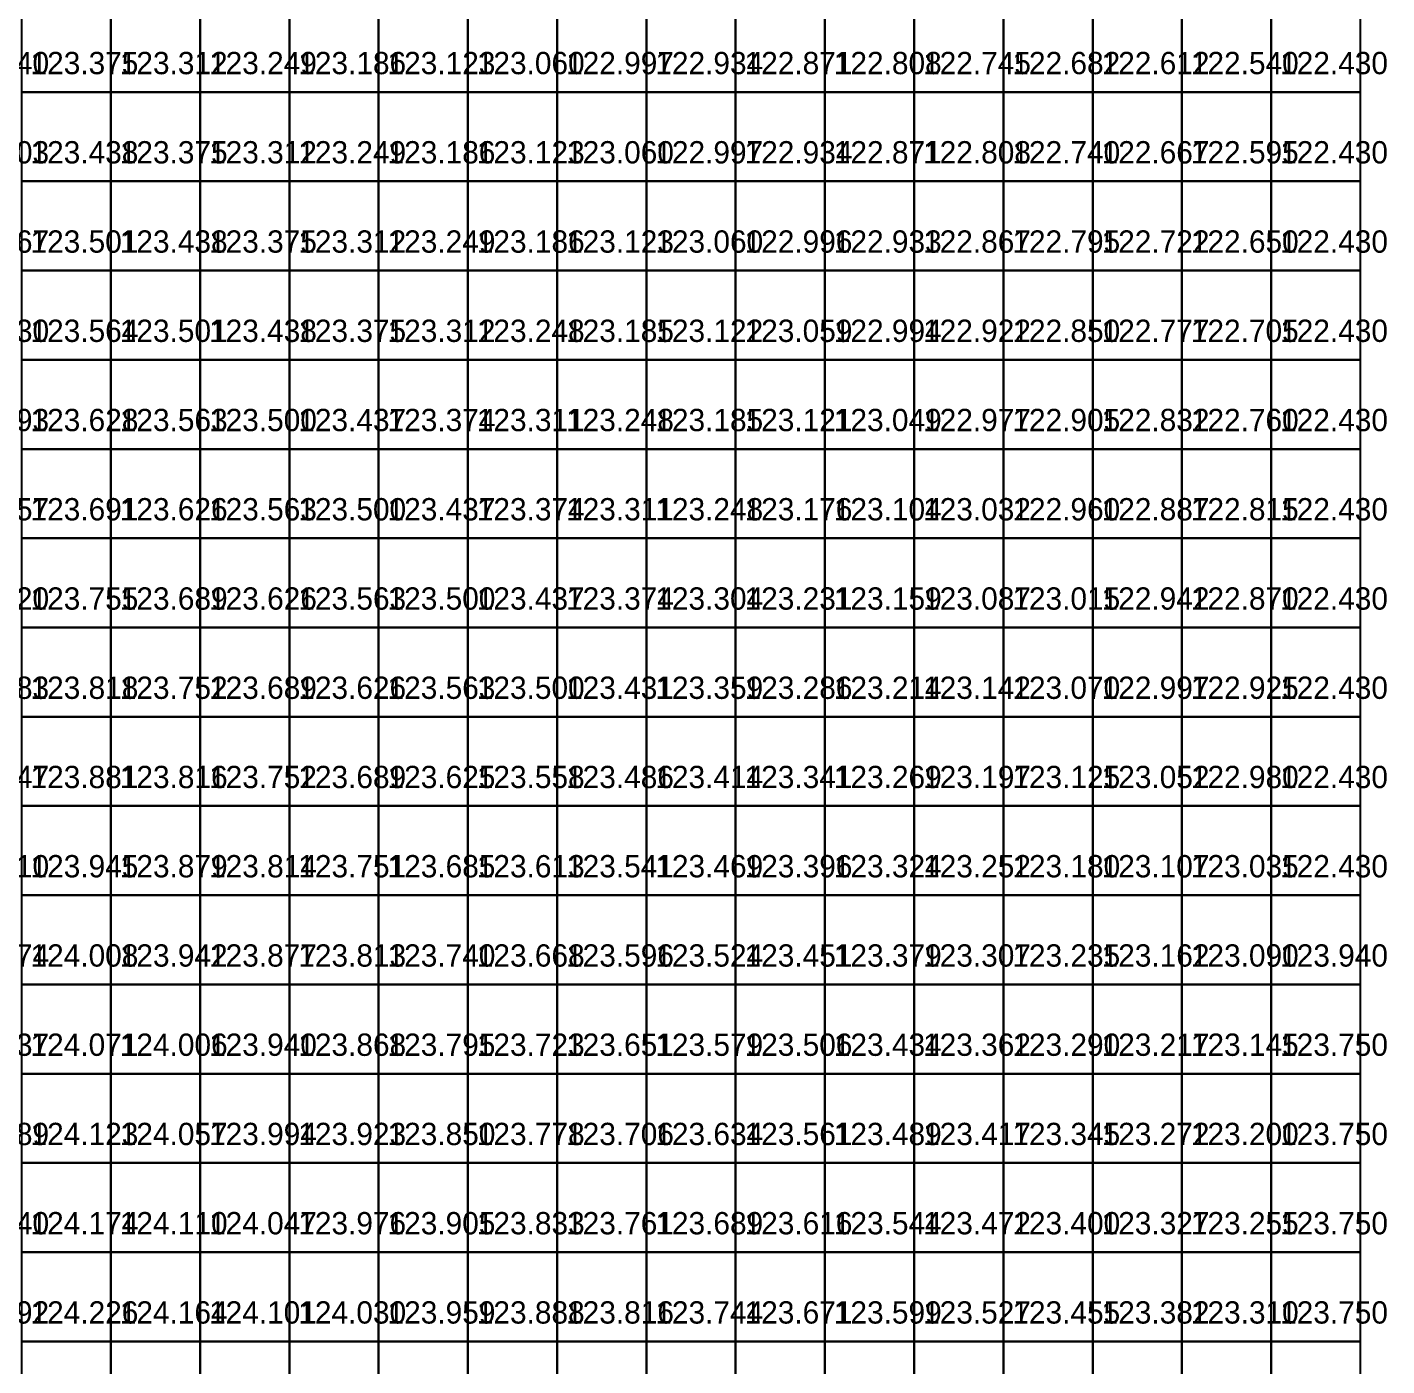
# Model space of a CAD drawing. Header units: metres. Extents: x 287857 to 287978, y 62957 to 63018.
# Drawn here: x 287962.99 to 287978.22, y 62987.56 to 63002.56 of the extents above; entities that cross this region are included whole.
import ezdxf

# ---------------------------------------------------------------- set-up
doc = ezdxf.new("R2010")
doc.units = ezdxf.units.M
for name, color, linetype, true_color in [('SURVEY-INTERP', 7, 'Continuous', 0x94a3b8), ('SURVEY-LEVEL-TXT', 7, 'Continuous', 0x4ade80), ('SURVEY-REAL', 7, 'Continuous', 0x4ade80)]:
    doc.layers.add(name, color=color, linetype=linetype, true_color=true_color)

msp = doc.modelspace()

# ---------------------------------------------------------------- linework, layer by layer
at = {"layer": 'SURVEY-INTERP'}
for points in [[(287962.925, 63001.831, 123.375), (287963.925, 63001.831, 123.375), (287963.925, 63002.831, 123.375), (287962.925, 63002.831, 123.375), (287962.925, 63001.831, 123.375)], [(287963.925, 63001.831, 123.312), (287964.925, 63001.831, 123.312), (287964.925, 63002.831, 123.312), (287963.925, 63002.831, 123.312), (287963.925, 63001.831, 123.312)], [(287964.925, 63001.831, 123.249), (287965.925, 63001.831, 123.249), (287965.925, 63002.831, 123.249), (287964.925, 63002.831, 123.249), (287964.925, 63001.831, 123.249)], [(287965.925, 63001.831, 123.186), (287966.925, 63001.831, 123.186), (287966.925, 63002.831, 123.186), (287965.925, 63002.831, 123.186), (287965.925, 63001.831, 123.186)], [(287966.925, 63001.831, 123.123), (287967.925, 63001.831, 123.123), (287967.925, 63002.831, 123.123), (287966.925, 63002.831, 123.123), (287966.925, 63001.831, 123.123)], [(287967.925, 63001.831, 123.06), (287968.925, 63001.831, 123.06), (287968.925, 63002.831, 123.06), (287967.925, 63002.831, 123.06), (287967.925, 63001.831, 123.06)], [(287968.925, 63001.831, 122.997), (287969.925, 63001.831, 122.997), (287969.925, 63002.831, 122.997), (287968.925, 63002.831, 122.997), (287968.925, 63001.831, 122.997)], [(287969.925, 63001.831, 122.934), (287970.925, 63001.831, 122.934), (287970.925, 63002.831, 122.934), (287969.925, 63002.831, 122.934), (287969.925, 63001.831, 122.934)], [(287970.925, 63001.831, 122.871), (287971.925, 63001.831, 122.871), (287971.925, 63002.831, 122.871), (287970.925, 63002.831, 122.871), (287970.925, 63001.831, 122.871)], [(287971.925, 63001.831, 122.808), (287972.925, 63001.831, 122.808), (287972.925, 63002.831, 122.808), (287971.925, 63002.831, 122.808), (287971.925, 63001.831, 122.808)], [(287972.925, 63001.831, 122.745), (287973.925, 63001.831, 122.745), (287973.925, 63002.831, 122.745), (287972.925, 63002.831, 122.745), (287972.925, 63001.831, 122.745)], [(287973.925, 63001.831, 122.682), (287974.925, 63001.831, 122.682), (287974.925, 63002.831, 122.682), (287973.925, 63002.831, 122.682), (287973.925, 63001.831, 122.682)], [(287974.925, 63001.831, 122.612), (287975.925, 63001.831, 122.612), (287975.925, 63002.831, 122.612), (287974.925, 63002.831, 122.612), (287974.925, 63001.831, 122.612)], [(287975.925, 63001.831, 122.54), (287976.925, 63001.831, 122.54), (287976.925, 63002.831, 122.54), (287975.925, 63002.831, 122.54), (287975.925, 63001.831, 122.54)], [(287976.925, 63001.831, 122.43), (287977.925, 63001.831, 122.43), (287977.925, 63002.831, 122.43), (287976.925, 63002.831, 122.43), (287976.925, 63001.831, 122.43)], [(287962.925, 63000.831, 123.438), (287963.925, 63000.831, 123.438), (287963.925, 63001.831, 123.438), (287962.925, 63001.831, 123.438), (287962.925, 63000.831, 123.438)], [(287963.925, 63000.831, 123.375), (287964.925, 63000.831, 123.375), (287964.925, 63001.831, 123.375), (287963.925, 63001.831, 123.375), (287963.925, 63000.831, 123.375)], [(287964.925, 63000.831, 123.312), (287965.925, 63000.831, 123.312), (287965.925, 63001.831, 123.312), (287964.925, 63001.831, 123.312), (287964.925, 63000.831, 123.312)], [(287965.925, 63000.831, 123.249), (287966.925, 63000.831, 123.249), (287966.925, 63001.831, 123.249), (287965.925, 63001.831, 123.249), (287965.925, 63000.831, 123.249)], [(287966.925, 63000.831, 123.186), (287967.925, 63000.831, 123.186), (287967.925, 63001.831, 123.186), (287966.925, 63001.831, 123.186), (287966.925, 63000.831, 123.186)], [(287967.925, 63000.831, 123.123), (287968.925, 63000.831, 123.123), (287968.925, 63001.831, 123.123), (287967.925, 63001.831, 123.123), (287967.925, 63000.831, 123.123)], [(287968.925, 63000.831, 123.06), (287969.925, 63000.831, 123.06), (287969.925, 63001.831, 123.06), (287968.925, 63001.831, 123.06), (287968.925, 63000.831, 123.06)], [(287969.925, 63000.831, 122.997), (287970.925, 63000.831, 122.997), (287970.925, 63001.831, 122.997), (287969.925, 63001.831, 122.997), (287969.925, 63000.831, 122.997)], [(287970.925, 63000.831, 122.934), (287971.925, 63000.831, 122.934), (287971.925, 63001.831, 122.934), (287970.925, 63001.831, 122.934), (287970.925, 63000.831, 122.934)], [(287971.925, 63000.831, 122.871), (287972.925, 63000.831, 122.871), (287972.925, 63001.831, 122.871), (287971.925, 63001.831, 122.871), (287971.925, 63000.831, 122.871)], [(287972.925, 63000.831, 122.808), (287973.925, 63000.831, 122.808), (287973.925, 63001.831, 122.808), (287972.925, 63001.831, 122.808), (287972.925, 63000.831, 122.808)], [(287973.925, 63000.831, 122.74), (287974.925, 63000.831, 122.74), (287974.925, 63001.831, 122.74), (287973.925, 63001.831, 122.74), (287973.925, 63000.831, 122.74)], [(287974.925, 63000.831, 122.667), (287975.925, 63000.831, 122.667), (287975.925, 63001.831, 122.667), (287974.925, 63001.831, 122.667), (287974.925, 63000.831, 122.667)], [(287975.925, 63000.831, 122.595), (287976.925, 63000.831, 122.595), (287976.925, 63001.831, 122.595), (287975.925, 63001.831, 122.595), (287975.925, 63000.831, 122.595)], [(287976.925, 63000.831, 122.43), (287977.925, 63000.831, 122.43), (287977.925, 63001.831, 122.43), (287976.925, 63001.831, 122.43), (287976.925, 63000.831, 122.43)], [(287962.925, 62999.831, 123.501), (287963.925, 62999.831, 123.501), (287963.925, 63000.831, 123.501), (287962.925, 63000.831, 123.501), (287962.925, 62999.831, 123.501)], [(287963.925, 62999.831, 123.438), (287964.925, 62999.831, 123.438), (287964.925, 63000.831, 123.438), (287963.925, 63000.831, 123.438), (287963.925, 62999.831, 123.438)], [(287964.925, 62999.831, 123.375), (287965.925, 62999.831, 123.375), (287965.925, 63000.831, 123.375), (287964.925, 63000.831, 123.375), (287964.925, 62999.831, 123.375)], [(287965.925, 62999.831, 123.312), (287966.925, 62999.831, 123.312), (287966.925, 63000.831, 123.312), (287965.925, 63000.831, 123.312), (287965.925, 62999.831, 123.312)], [(287966.925, 62999.831, 123.249), (287967.925, 62999.831, 123.249), (287967.925, 63000.831, 123.249), (287966.925, 63000.831, 123.249), (287966.925, 62999.831, 123.249)], [(287967.925, 62999.831, 123.186), (287968.925, 62999.831, 123.186), (287968.925, 63000.831, 123.186), (287967.925, 63000.831, 123.186), (287967.925, 62999.831, 123.186)], [(287968.925, 62999.831, 123.123), (287969.925, 62999.831, 123.123), (287969.925, 63000.831, 123.123), (287968.925, 63000.831, 123.123), (287968.925, 62999.831, 123.123)], [(287969.925, 62999.831, 123.06), (287970.925, 62999.831, 123.06), (287970.925, 63000.831, 123.06), (287969.925, 63000.831, 123.06), (287969.925, 62999.831, 123.06)], [(287970.925, 62999.831, 122.996), (287971.925, 62999.831, 122.996), (287971.925, 63000.831, 122.996), (287970.925, 63000.831, 122.996), (287970.925, 62999.831, 122.996)], [(287971.925, 62999.831, 122.933), (287972.925, 62999.831, 122.933), (287972.925, 63000.831, 122.933), (287971.925, 63000.831, 122.933), (287971.925, 62999.831, 122.933)], [(287972.925, 62999.831, 122.867), (287973.925, 62999.831, 122.867), (287973.925, 63000.831, 122.867), (287972.925, 63000.831, 122.867), (287972.925, 62999.831, 122.867)], [(287973.925, 62999.831, 122.795), (287974.925, 62999.831, 122.795), (287974.925, 63000.831, 122.795), (287973.925, 63000.831, 122.795), (287973.925, 62999.831, 122.795)], [(287974.925, 62999.831, 122.722), (287975.925, 62999.831, 122.722), (287975.925, 63000.831, 122.722), (287974.925, 63000.831, 122.722), (287974.925, 62999.831, 122.722)], [(287975.925, 62999.831, 122.65), (287976.925, 62999.831, 122.65), (287976.925, 63000.831, 122.65), (287975.925, 63000.831, 122.65), (287975.925, 62999.831, 122.65)], [(287976.925, 62999.831, 122.43), (287977.925, 62999.831, 122.43), (287977.925, 63000.831, 122.43), (287976.925, 63000.831, 122.43), (287976.925, 62999.831, 122.43)], [(287962.925, 62998.831, 123.564), (287963.925, 62998.831, 123.564), (287963.925, 62999.831, 123.564), (287962.925, 62999.831, 123.564), (287962.925, 62998.831, 123.564)], [(287963.925, 62998.831, 123.501), (287964.925, 62998.831, 123.501), (287964.925, 62999.831, 123.501), (287963.925, 62999.831, 123.501), (287963.925, 62998.831, 123.501)], [(287964.925, 62998.831, 123.438), (287965.925, 62998.831, 123.438), (287965.925, 62999.831, 123.438), (287964.925, 62999.831, 123.438), (287964.925, 62998.831, 123.438)], [(287965.925, 62998.831, 123.375), (287966.925, 62998.831, 123.375), (287966.925, 62999.831, 123.375), (287965.925, 62999.831, 123.375), (287965.925, 62998.831, 123.375)], [(287966.925, 62998.831, 123.312), (287967.925, 62998.831, 123.312), (287967.925, 62999.831, 123.312), (287966.925, 62999.831, 123.312), (287966.925, 62998.831, 123.312)], [(287967.925, 62998.831, 123.248), (287968.925, 62998.831, 123.248), (287968.925, 62999.831, 123.248), (287967.925, 62999.831, 123.248), (287967.925, 62998.831, 123.248)], [(287968.925, 62998.831, 123.185), (287969.925, 62998.831, 123.185), (287969.925, 62999.831, 123.185), (287968.925, 62999.831, 123.185), (287968.925, 62998.831, 123.185)], [(287969.925, 62998.831, 123.122), (287970.925, 62998.831, 123.122), (287970.925, 62999.831, 123.122), (287969.925, 62999.831, 123.122), (287969.925, 62998.831, 123.122)], [(287970.925, 62998.831, 123.059), (287971.925, 62998.831, 123.059), (287971.925, 62999.831, 123.059), (287970.925, 62999.831, 123.059), (287970.925, 62998.831, 123.059)], [(287971.925, 62998.831, 122.994), (287972.925, 62998.831, 122.994), (287972.925, 62999.831, 122.994), (287971.925, 62999.831, 122.994), (287971.925, 62998.831, 122.994)], [(287972.925, 62998.831, 122.922), (287973.925, 62998.831, 122.922), (287973.925, 62999.831, 122.922), (287972.925, 62999.831, 122.922), (287972.925, 62998.831, 122.922)], [(287973.925, 62998.831, 122.85), (287974.925, 62998.831, 122.85), (287974.925, 62999.831, 122.85), (287973.925, 62999.831, 122.85), (287973.925, 62998.831, 122.85)], [(287974.925, 62998.831, 122.777), (287975.925, 62998.831, 122.777), (287975.925, 62999.831, 122.777), (287974.925, 62999.831, 122.777), (287974.925, 62998.831, 122.777)], [(287975.925, 62998.831, 122.705), (287976.925, 62998.831, 122.705), (287976.925, 62999.831, 122.705), (287975.925, 62999.831, 122.705), (287975.925, 62998.831, 122.705)], [(287976.925, 62998.831, 122.43), (287977.925, 62998.831, 122.43), (287977.925, 62999.831, 122.43), (287976.925, 62999.831, 122.43), (287976.925, 62998.831, 122.43)], [(287962.925, 62997.831, 123.628), (287963.925, 62997.831, 123.628), (287963.925, 62998.831, 123.628), (287962.925, 62998.831, 123.628), (287962.925, 62997.831, 123.628)], [(287963.925, 62997.831, 123.563), (287964.925, 62997.831, 123.563), (287964.925, 62998.831, 123.563), (287963.925, 62998.831, 123.563), (287963.925, 62997.831, 123.563)], [(287964.925, 62997.831, 123.5), (287965.925, 62997.831, 123.5), (287965.925, 62998.831, 123.5), (287964.925, 62998.831, 123.5), (287964.925, 62997.831, 123.5)], [(287965.925, 62997.831, 123.437), (287966.925, 62997.831, 123.437), (287966.925, 62998.831, 123.437), (287965.925, 62998.831, 123.437), (287965.925, 62997.831, 123.437)], [(287966.925, 62997.831, 123.374), (287967.925, 62997.831, 123.374), (287967.925, 62998.831, 123.374), (287966.925, 62998.831, 123.374), (287966.925, 62997.831, 123.374)], [(287967.925, 62997.831, 123.311), (287968.925, 62997.831, 123.311), (287968.925, 62998.831, 123.311), (287967.925, 62998.831, 123.311), (287967.925, 62997.831, 123.311)], [(287968.925, 62997.831, 123.248), (287969.925, 62997.831, 123.248), (287969.925, 62998.831, 123.248), (287968.925, 62998.831, 123.248), (287968.925, 62997.831, 123.248)], [(287969.925, 62997.831, 123.185), (287970.925, 62997.831, 123.185), (287970.925, 62998.831, 123.185), (287969.925, 62998.831, 123.185), (287969.925, 62997.831, 123.185)], [(287970.925, 62997.831, 123.121), (287971.925, 62997.831, 123.121), (287971.925, 62998.831, 123.121), (287970.925, 62998.831, 123.121), (287970.925, 62997.831, 123.121)], [(287971.925, 62997.831, 123.049), (287972.925, 62997.831, 123.049), (287972.925, 62998.831, 123.049), (287971.925, 62998.831, 123.049), (287971.925, 62997.831, 123.049)], [(287972.925, 62997.831, 122.977), (287973.925, 62997.831, 122.977), (287973.925, 62998.831, 122.977), (287972.925, 62998.831, 122.977), (287972.925, 62997.831, 122.977)], [(287973.925, 62997.831, 122.905), (287974.925, 62997.831, 122.905), (287974.925, 62998.831, 122.905), (287973.925, 62998.831, 122.905), (287973.925, 62997.831, 122.905)], [(287974.925, 62997.831, 122.832), (287975.925, 62997.831, 122.832), (287975.925, 62998.831, 122.832), (287974.925, 62998.831, 122.832), (287974.925, 62997.831, 122.832)], [(287975.925, 62997.831, 122.76), (287976.925, 62997.831, 122.76), (287976.925, 62998.831, 122.76), (287975.925, 62998.831, 122.76), (287975.925, 62997.831, 122.76)], [(287976.925, 62997.831, 122.43), (287977.925, 62997.831, 122.43), (287977.925, 62998.831, 122.43), (287976.925, 62998.831, 122.43), (287976.925, 62997.831, 122.43)], [(287962.925, 62996.831, 123.691), (287963.925, 62996.831, 123.691), (287963.925, 62997.831, 123.691), (287962.925, 62997.831, 123.691), (287962.925, 62996.831, 123.691)], [(287963.925, 62996.831, 123.626), (287964.925, 62996.831, 123.626), (287964.925, 62997.831, 123.626), (287963.925, 62997.831, 123.626), (287963.925, 62996.831, 123.626)], [(287964.925, 62996.831, 123.563), (287965.925, 62996.831, 123.563), (287965.925, 62997.831, 123.563), (287964.925, 62997.831, 123.563), (287964.925, 62996.831, 123.563)], [(287965.925, 62996.831, 123.5), (287966.925, 62996.831, 123.5), (287966.925, 62997.831, 123.5), (287965.925, 62997.831, 123.5), (287965.925, 62996.831, 123.5)], [(287966.925, 62996.831, 123.437), (287967.925, 62996.831, 123.437), (287967.925, 62997.831, 123.437), (287966.925, 62997.831, 123.437), (287966.925, 62996.831, 123.437)], [(287967.925, 62996.831, 123.374), (287968.925, 62996.831, 123.374), (287968.925, 62997.831, 123.374), (287967.925, 62997.831, 123.374), (287967.925, 62996.831, 123.374)], [(287968.925, 62996.831, 123.311), (287969.925, 62996.831, 123.311), (287969.925, 62997.831, 123.311), (287968.925, 62997.831, 123.311), (287968.925, 62996.831, 123.311)], [(287969.925, 62996.831, 123.248), (287970.925, 62996.831, 123.248), (287970.925, 62997.831, 123.248), (287969.925, 62997.831, 123.248), (287969.925, 62996.831, 123.248)], [(287970.925, 62996.831, 123.176), (287971.925, 62996.831, 123.176), (287971.925, 62997.831, 123.176), (287970.925, 62997.831, 123.176), (287970.925, 62996.831, 123.176)], [(287971.925, 62996.831, 123.104), (287972.925, 62996.831, 123.104), (287972.925, 62997.831, 123.104), (287971.925, 62997.831, 123.104), (287971.925, 62996.831, 123.104)], [(287972.925, 62996.831, 123.032), (287973.925, 62996.831, 123.032), (287973.925, 62997.831, 123.032), (287972.925, 62997.831, 123.032), (287972.925, 62996.831, 123.032)], [(287973.925, 62996.831, 122.96), (287974.925, 62996.831, 122.96), (287974.925, 62997.831, 122.96), (287973.925, 62997.831, 122.96), (287973.925, 62996.831, 122.96)], [(287974.925, 62996.831, 122.887), (287975.925, 62996.831, 122.887), (287975.925, 62997.831, 122.887), (287974.925, 62997.831, 122.887), (287974.925, 62996.831, 122.887)], [(287975.925, 62996.831, 122.815), (287976.925, 62996.831, 122.815), (287976.925, 62997.831, 122.815), (287975.925, 62997.831, 122.815), (287975.925, 62996.831, 122.815)], [(287976.925, 62996.831, 122.43), (287977.925, 62996.831, 122.43), (287977.925, 62997.831, 122.43), (287976.925, 62997.831, 122.43), (287976.925, 62996.831, 122.43)], [(287962.925, 62995.831, 123.755), (287963.925, 62995.831, 123.755), (287963.925, 62996.831, 123.755), (287962.925, 62996.831, 123.755), (287962.925, 62995.831, 123.755)], [(287963.925, 62995.831, 123.689), (287964.925, 62995.831, 123.689), (287964.925, 62996.831, 123.689), (287963.925, 62996.831, 123.689), (287963.925, 62995.831, 123.689)], [(287964.925, 62995.831, 123.626), (287965.925, 62995.831, 123.626), (287965.925, 62996.831, 123.626), (287964.925, 62996.831, 123.626), (287964.925, 62995.831, 123.626)], [(287965.925, 62995.831, 123.563), (287966.925, 62995.831, 123.563), (287966.925, 62996.831, 123.563), (287965.925, 62996.831, 123.563), (287965.925, 62995.831, 123.563)], [(287966.925, 62995.831, 123.5), (287967.925, 62995.831, 123.5), (287967.925, 62996.831, 123.5), (287966.925, 62996.831, 123.5), (287966.925, 62995.831, 123.5)], [(287967.925, 62995.831, 123.437), (287968.925, 62995.831, 123.437), (287968.925, 62996.831, 123.437), (287967.925, 62996.831, 123.437), (287967.925, 62995.831, 123.437)], [(287968.925, 62995.831, 123.374), (287969.925, 62995.831, 123.374), (287969.925, 62996.831, 123.374), (287968.925, 62996.831, 123.374), (287968.925, 62995.831, 123.374)], [(287969.925, 62995.831, 123.304), (287970.925, 62995.831, 123.304), (287970.925, 62996.831, 123.304), (287969.925, 62996.831, 123.304), (287969.925, 62995.831, 123.304)], [(287970.925, 62995.831, 123.231), (287971.925, 62995.831, 123.231), (287971.925, 62996.831, 123.231), (287970.925, 62996.831, 123.231), (287970.925, 62995.831, 123.231)], [(287971.925, 62995.831, 123.159), (287972.925, 62995.831, 123.159), (287972.925, 62996.831, 123.159), (287971.925, 62996.831, 123.159), (287971.925, 62995.831, 123.159)], [(287972.925, 62995.831, 123.087), (287973.925, 62995.831, 123.087), (287973.925, 62996.831, 123.087), (287972.925, 62996.831, 123.087), (287972.925, 62995.831, 123.087)], [(287973.925, 62995.831, 123.015), (287974.925, 62995.831, 123.015), (287974.925, 62996.831, 123.015), (287973.925, 62996.831, 123.015), (287973.925, 62995.831, 123.015)], [(287974.925, 62995.831, 122.942), (287975.925, 62995.831, 122.942), (287975.925, 62996.831, 122.942), (287974.925, 62996.831, 122.942), (287974.925, 62995.831, 122.942)], [(287975.925, 62995.831, 122.87), (287976.925, 62995.831, 122.87), (287976.925, 62996.831, 122.87), (287975.925, 62996.831, 122.87), (287975.925, 62995.831, 122.87)], [(287976.925, 62995.831, 122.43), (287977.925, 62995.831, 122.43), (287977.925, 62996.831, 122.43), (287976.925, 62996.831, 122.43), (287976.925, 62995.831, 122.43)], [(287962.925, 62994.831, 123.818), (287963.925, 62994.831, 123.818), (287963.925, 62995.831, 123.818), (287962.925, 62995.831, 123.818), (287962.925, 62994.831, 123.818)], [(287963.925, 62994.831, 123.752), (287964.925, 62994.831, 123.752), (287964.925, 62995.831, 123.752), (287963.925, 62995.831, 123.752), (287963.925, 62994.831, 123.752)], [(287964.925, 62994.831, 123.689), (287965.925, 62994.831, 123.689), (287965.925, 62995.831, 123.689), (287964.925, 62995.831, 123.689), (287964.925, 62994.831, 123.689)], [(287965.925, 62994.831, 123.626), (287966.925, 62994.831, 123.626), (287966.925, 62995.831, 123.626), (287965.925, 62995.831, 123.626), (287965.925, 62994.831, 123.626)], [(287966.925, 62994.831, 123.563), (287967.925, 62994.831, 123.563), (287967.925, 62995.831, 123.563), (287966.925, 62995.831, 123.563), (287966.925, 62994.831, 123.563)], [(287967.925, 62994.831, 123.5), (287968.925, 62994.831, 123.5), (287968.925, 62995.831, 123.5), (287967.925, 62995.831, 123.5), (287967.925, 62994.831, 123.5)], [(287968.925, 62994.831, 123.431), (287969.925, 62994.831, 123.431), (287969.925, 62995.831, 123.431), (287968.925, 62995.831, 123.431), (287968.925, 62994.831, 123.431)], [(287969.925, 62994.831, 123.359), (287970.925, 62994.831, 123.359), (287970.925, 62995.831, 123.359), (287969.925, 62995.831, 123.359), (287969.925, 62994.831, 123.359)], [(287970.925, 62994.831, 123.286), (287971.925, 62994.831, 123.286), (287971.925, 62995.831, 123.286), (287970.925, 62995.831, 123.286), (287970.925, 62994.831, 123.286)], [(287971.925, 62994.831, 123.214), (287972.925, 62994.831, 123.214), (287972.925, 62995.831, 123.214), (287971.925, 62995.831, 123.214), (287971.925, 62994.831, 123.214)], [(287972.925, 62994.831, 123.142), (287973.925, 62994.831, 123.142), (287973.925, 62995.831, 123.142), (287972.925, 62995.831, 123.142), (287972.925, 62994.831, 123.142)], [(287973.925, 62994.831, 123.07), (287974.925, 62994.831, 123.07), (287974.925, 62995.831, 123.07), (287973.925, 62995.831, 123.07), (287973.925, 62994.831, 123.07)], [(287974.925, 62994.831, 122.997), (287975.925, 62994.831, 122.997), (287975.925, 62995.831, 122.997), (287974.925, 62995.831, 122.997), (287974.925, 62994.831, 122.997)], [(287975.925, 62994.831, 122.925), (287976.925, 62994.831, 122.925), (287976.925, 62995.831, 122.925), (287975.925, 62995.831, 122.925), (287975.925, 62994.831, 122.925)], [(287976.925, 62994.831, 122.43), (287977.925, 62994.831, 122.43), (287977.925, 62995.831, 122.43), (287976.925, 62995.831, 122.43), (287976.925, 62994.831, 122.43)], [(287962.925, 62993.831, 123.881), (287963.925, 62993.831, 123.881), (287963.925, 62994.831, 123.881), (287962.925, 62994.831, 123.881), (287962.925, 62993.831, 123.881)], [(287963.925, 62993.831, 123.816), (287964.925, 62993.831, 123.816), (287964.925, 62994.831, 123.816), (287963.925, 62994.831, 123.816), (287963.925, 62993.831, 123.816)], [(287964.925, 62993.831, 123.752), (287965.925, 62993.831, 123.752), (287965.925, 62994.831, 123.752), (287964.925, 62994.831, 123.752), (287964.925, 62993.831, 123.752)], [(287965.925, 62993.831, 123.689), (287966.925, 62993.831, 123.689), (287966.925, 62994.831, 123.689), (287965.925, 62994.831, 123.689), (287965.925, 62993.831, 123.689)], [(287966.925, 62993.831, 123.625), (287967.925, 62993.831, 123.625), (287967.925, 62994.831, 123.625), (287966.925, 62994.831, 123.625), (287966.925, 62993.831, 123.625)], [(287967.925, 62993.831, 123.558), (287968.925, 62993.831, 123.558), (287968.925, 62994.831, 123.558), (287967.925, 62994.831, 123.558), (287967.925, 62993.831, 123.558)], [(287968.925, 62993.831, 123.486), (287969.925, 62993.831, 123.486), (287969.925, 62994.831, 123.486), (287968.925, 62994.831, 123.486), (287968.925, 62993.831, 123.486)], [(287969.925, 62993.831, 123.414), (287970.925, 62993.831, 123.414), (287970.925, 62994.831, 123.414), (287969.925, 62994.831, 123.414), (287969.925, 62993.831, 123.414)], [(287970.925, 62993.831, 123.341), (287971.925, 62993.831, 123.341), (287971.925, 62994.831, 123.341), (287970.925, 62994.831, 123.341), (287970.925, 62993.831, 123.341)], [(287971.925, 62993.831, 123.269), (287972.925, 62993.831, 123.269), (287972.925, 62994.831, 123.269), (287971.925, 62994.831, 123.269), (287971.925, 62993.831, 123.269)], [(287972.925, 62993.831, 123.197), (287973.925, 62993.831, 123.197), (287973.925, 62994.831, 123.197), (287972.925, 62994.831, 123.197), (287972.925, 62993.831, 123.197)], [(287973.925, 62993.831, 123.125), (287974.925, 62993.831, 123.125), (287974.925, 62994.831, 123.125), (287973.925, 62994.831, 123.125), (287973.925, 62993.831, 123.125)], [(287974.925, 62993.831, 123.052), (287975.925, 62993.831, 123.052), (287975.925, 62994.831, 123.052), (287974.925, 62994.831, 123.052), (287974.925, 62993.831, 123.052)], [(287975.925, 62993.831, 122.98), (287976.925, 62993.831, 122.98), (287976.925, 62994.831, 122.98), (287975.925, 62994.831, 122.98), (287975.925, 62993.831, 122.98)], [(287976.925, 62993.831, 122.43), (287977.925, 62993.831, 122.43), (287977.925, 62994.831, 122.43), (287976.925, 62994.831, 122.43), (287976.925, 62993.831, 122.43)], [(287962.925, 62992.831, 123.945), (287963.925, 62992.831, 123.945), (287963.925, 62993.831, 123.945), (287962.925, 62993.831, 123.945), (287962.925, 62992.831, 123.945)], [(287963.925, 62992.831, 123.879), (287964.925, 62992.831, 123.879), (287964.925, 62993.831, 123.879), (287963.925, 62993.831, 123.879), (287963.925, 62992.831, 123.879)], [(287964.925, 62992.831, 123.814), (287965.925, 62992.831, 123.814), (287965.925, 62993.831, 123.814), (287964.925, 62993.831, 123.814), (287964.925, 62992.831, 123.814)], [(287965.925, 62992.831, 123.751), (287966.925, 62992.831, 123.751), (287966.925, 62993.831, 123.751), (287965.925, 62993.831, 123.751), (287965.925, 62992.831, 123.751)], [(287966.925, 62992.831, 123.685), (287967.925, 62992.831, 123.685), (287967.925, 62993.831, 123.685), (287966.925, 62993.831, 123.685), (287966.925, 62992.831, 123.685)], [(287967.925, 62992.831, 123.613), (287968.925, 62992.831, 123.613), (287968.925, 62993.831, 123.613), (287967.925, 62993.831, 123.613), (287967.925, 62992.831, 123.613)], [(287968.925, 62992.831, 123.541), (287969.925, 62992.831, 123.541), (287969.925, 62993.831, 123.541), (287968.925, 62993.831, 123.541), (287968.925, 62992.831, 123.541)], [(287969.925, 62992.831, 123.469), (287970.925, 62992.831, 123.469), (287970.925, 62993.831, 123.469), (287969.925, 62993.831, 123.469), (287969.925, 62992.831, 123.469)], [(287970.925, 62992.831, 123.396), (287971.925, 62992.831, 123.396), (287971.925, 62993.831, 123.396), (287970.925, 62993.831, 123.396), (287970.925, 62992.831, 123.396)], [(287971.925, 62992.831, 123.324), (287972.925, 62992.831, 123.324), (287972.925, 62993.831, 123.324), (287971.925, 62993.831, 123.324), (287971.925, 62992.831, 123.324)], [(287972.925, 62992.831, 123.252), (287973.925, 62992.831, 123.252), (287973.925, 62993.831, 123.252), (287972.925, 62993.831, 123.252), (287972.925, 62992.831, 123.252)], [(287973.925, 62992.831, 123.18), (287974.925, 62992.831, 123.18), (287974.925, 62993.831, 123.18), (287973.925, 62993.831, 123.18), (287973.925, 62992.831, 123.18)], [(287974.925, 62992.831, 123.107), (287975.925, 62992.831, 123.107), (287975.925, 62993.831, 123.107), (287974.925, 62993.831, 123.107), (287974.925, 62992.831, 123.107)], [(287975.925, 62992.831, 123.035), (287976.925, 62992.831, 123.035), (287976.925, 62993.831, 123.035), (287975.925, 62993.831, 123.035), (287975.925, 62992.831, 123.035)], [(287976.925, 62992.831, 122.43), (287977.925, 62992.831, 122.43), (287977.925, 62993.831, 122.43), (287976.925, 62993.831, 122.43), (287976.925, 62992.831, 122.43)], [(287962.925, 62991.831, 124.008), (287963.925, 62991.831, 124.008), (287963.925, 62992.831, 124.008), (287962.925, 62992.831, 124.008), (287962.925, 62991.831, 124.008)], [(287963.925, 62991.831, 123.942), (287964.925, 62991.831, 123.942), (287964.925, 62992.831, 123.942), (287963.925, 62992.831, 123.942), (287963.925, 62991.831, 123.942)], [(287964.925, 62991.831, 123.877), (287965.925, 62991.831, 123.877), (287965.925, 62992.831, 123.877), (287964.925, 62992.831, 123.877), (287964.925, 62991.831, 123.877)], [(287965.925, 62991.831, 123.813), (287966.925, 62991.831, 123.813), (287966.925, 62992.831, 123.813), (287965.925, 62992.831, 123.813), (287965.925, 62991.831, 123.813)], [(287966.925, 62991.831, 123.74), (287967.925, 62991.831, 123.74), (287967.925, 62992.831, 123.74), (287966.925, 62992.831, 123.74), (287966.925, 62991.831, 123.74)], [(287967.925, 62991.831, 123.668), (287968.925, 62991.831, 123.668), (287968.925, 62992.831, 123.668), (287967.925, 62992.831, 123.668), (287967.925, 62991.831, 123.668)], [(287968.925, 62991.831, 123.596), (287969.925, 62991.831, 123.596), (287969.925, 62992.831, 123.596), (287968.925, 62992.831, 123.596), (287968.925, 62991.831, 123.596)], [(287969.925, 62991.831, 123.524), (287970.925, 62991.831, 123.524), (287970.925, 62992.831, 123.524), (287969.925, 62992.831, 123.524), (287969.925, 62991.831, 123.524)], [(287970.925, 62991.831, 123.451), (287971.925, 62991.831, 123.451), (287971.925, 62992.831, 123.451), (287970.925, 62992.831, 123.451), (287970.925, 62991.831, 123.451)], [(287971.925, 62991.831, 123.379), (287972.925, 62991.831, 123.379), (287972.925, 62992.831, 123.379), (287971.925, 62992.831, 123.379), (287971.925, 62991.831, 123.379)], [(287972.925, 62991.831, 123.307), (287973.925, 62991.831, 123.307), (287973.925, 62992.831, 123.307), (287972.925, 62992.831, 123.307), (287972.925, 62991.831, 123.307)], [(287973.925, 62991.831, 123.235), (287974.925, 62991.831, 123.235), (287974.925, 62992.831, 123.235), (287973.925, 62992.831, 123.235), (287973.925, 62991.831, 123.235)], [(287974.925, 62991.831, 123.162), (287975.925, 62991.831, 123.162), (287975.925, 62992.831, 123.162), (287974.925, 62992.831, 123.162), (287974.925, 62991.831, 123.162)], [(287975.925, 62991.831, 123.09), (287976.925, 62991.831, 123.09), (287976.925, 62992.831, 123.09), (287975.925, 62992.831, 123.09), (287975.925, 62991.831, 123.09)], [(287976.925, 62991.831, 123.94), (287977.925, 62991.831, 123.94), (287977.925, 62992.831, 123.94), (287976.925, 62992.831, 123.94), (287976.925, 62991.831, 123.94)], [(287962.925, 62990.831, 124.071), (287963.925, 62990.831, 124.071), (287963.925, 62991.831, 124.071), (287962.925, 62991.831, 124.071), (287962.925, 62990.831, 124.071)], [(287963.925, 62990.831, 124.006), (287964.925, 62990.831, 124.006), (287964.925, 62991.831, 124.006), (287963.925, 62991.831, 124.006), (287963.925, 62990.831, 124.006)], [(287965.925, 62990.831, 123.868), (287966.925, 62990.831, 123.868), (287966.925, 62991.831, 123.868), (287965.925, 62991.831, 123.868), (287965.925, 62990.831, 123.868)], [(287966.925, 62990.831, 123.795), (287967.925, 62990.831, 123.795), (287967.925, 62991.831, 123.795), (287966.925, 62991.831, 123.795), (287966.925, 62990.831, 123.795)], [(287967.925, 62990.831, 123.723), (287968.925, 62990.831, 123.723), (287968.925, 62991.831, 123.723), (287967.925, 62991.831, 123.723), (287967.925, 62990.831, 123.723)], [(287968.925, 62990.831, 123.651), (287969.925, 62990.831, 123.651), (287969.925, 62991.831, 123.651), (287968.925, 62991.831, 123.651), (287968.925, 62990.831, 123.651)], [(287969.925, 62990.831, 123.579), (287970.925, 62990.831, 123.579), (287970.925, 62991.831, 123.579), (287969.925, 62991.831, 123.579), (287969.925, 62990.831, 123.579)], [(287970.925, 62990.831, 123.506), (287971.925, 62990.831, 123.506), (287971.925, 62991.831, 123.506), (287970.925, 62991.831, 123.506), (287970.925, 62990.831, 123.506)], [(287971.925, 62990.831, 123.434), (287972.925, 62990.831, 123.434), (287972.925, 62991.831, 123.434), (287971.925, 62991.831, 123.434), (287971.925, 62990.831, 123.434)], [(287972.925, 62990.831, 123.362), (287973.925, 62990.831, 123.362), (287973.925, 62991.831, 123.362), (287972.925, 62991.831, 123.362), (287972.925, 62990.831, 123.362)], [(287973.925, 62990.831, 123.29), (287974.925, 62990.831, 123.29), (287974.925, 62991.831, 123.29), (287973.925, 62991.831, 123.29), (287973.925, 62990.831, 123.29)], [(287974.925, 62990.831, 123.217), (287975.925, 62990.831, 123.217), (287975.925, 62991.831, 123.217), (287974.925, 62991.831, 123.217), (287974.925, 62990.831, 123.217)], [(287975.925, 62990.831, 123.145), (287976.925, 62990.831, 123.145), (287976.925, 62991.831, 123.145), (287975.925, 62991.831, 123.145), (287975.925, 62990.831, 123.145)], [(287976.925, 62990.831, 123.75), (287977.925, 62990.831, 123.75), (287977.925, 62991.831, 123.75), (287976.925, 62991.831, 123.75), (287976.925, 62990.831, 123.75)], [(287962.925, 62989.831, 124.123), (287963.925, 62989.831, 124.123), (287963.925, 62990.831, 124.123), (287962.925, 62990.831, 124.123), (287962.925, 62989.831, 124.123)], [(287963.925, 62989.831, 124.057), (287964.925, 62989.831, 124.057), (287964.925, 62990.831, 124.057), (287963.925, 62990.831, 124.057), (287963.925, 62989.831, 124.057)], [(287964.925, 62989.831, 123.994), (287965.925, 62989.831, 123.994), (287965.925, 62990.831, 123.994), (287964.925, 62990.831, 123.994), (287964.925, 62989.831, 123.994)], [(287965.925, 62989.831, 123.923), (287966.925, 62989.831, 123.923), (287966.925, 62990.831, 123.923), (287965.925, 62990.831, 123.923), (287965.925, 62989.831, 123.923)], [(287966.925, 62989.831, 123.85), (287967.925, 62989.831, 123.85), (287967.925, 62990.831, 123.85), (287966.925, 62990.831, 123.85), (287966.925, 62989.831, 123.85)], [(287967.925, 62989.831, 123.778), (287968.925, 62989.831, 123.778), (287968.925, 62990.831, 123.778), (287967.925, 62990.831, 123.778), (287967.925, 62989.831, 123.778)], [(287968.925, 62989.831, 123.706), (287969.925, 62989.831, 123.706), (287969.925, 62990.831, 123.706), (287968.925, 62990.831, 123.706), (287968.925, 62989.831, 123.706)], [(287969.925, 62989.831, 123.634), (287970.925, 62989.831, 123.634), (287970.925, 62990.831, 123.634), (287969.925, 62990.831, 123.634), (287969.925, 62989.831, 123.634)], [(287970.925, 62989.831, 123.561), (287971.925, 62989.831, 123.561), (287971.925, 62990.831, 123.561), (287970.925, 62990.831, 123.561), (287970.925, 62989.831, 123.561)], [(287971.925, 62989.831, 123.489), (287972.925, 62989.831, 123.489), (287972.925, 62990.831, 123.489), (287971.925, 62990.831, 123.489), (287971.925, 62989.831, 123.489)], [(287972.925, 62989.831, 123.417), (287973.925, 62989.831, 123.417), (287973.925, 62990.831, 123.417), (287972.925, 62990.831, 123.417), (287972.925, 62989.831, 123.417)], [(287973.925, 62989.831, 123.345), (287974.925, 62989.831, 123.345), (287974.925, 62990.831, 123.345), (287973.925, 62990.831, 123.345), (287973.925, 62989.831, 123.345)], [(287974.925, 62989.831, 123.272), (287975.925, 62989.831, 123.272), (287975.925, 62990.831, 123.272), (287974.925, 62990.831, 123.272), (287974.925, 62989.831, 123.272)], [(287975.925, 62989.831, 123.2), (287976.925, 62989.831, 123.2), (287976.925, 62990.831, 123.2), (287975.925, 62990.831, 123.2), (287975.925, 62989.831, 123.2)], [(287976.925, 62989.831, 123.75), (287977.925, 62989.831, 123.75), (287977.925, 62990.831, 123.75), (287976.925, 62990.831, 123.75), (287976.925, 62989.831, 123.75)], [(287962.925, 62988.831, 124.174), (287963.925, 62988.831, 124.174), (287963.925, 62989.831, 124.174), (287962.925, 62989.831, 124.174), (287962.925, 62988.831, 124.174)], [(287963.925, 62988.831, 124.11), (287964.925, 62988.831, 124.11), (287964.925, 62989.831, 124.11), (287963.925, 62989.831, 124.11), (287963.925, 62988.831, 124.11)], [(287964.925, 62988.831, 124.047), (287965.925, 62988.831, 124.047), (287965.925, 62989.831, 124.047), (287964.925, 62989.831, 124.047), (287964.925, 62988.831, 124.047)], [(287965.925, 62988.831, 123.976), (287966.925, 62988.831, 123.976), (287966.925, 62989.831, 123.976), (287965.925, 62989.831, 123.976), (287965.925, 62988.831, 123.976)], [(287966.925, 62988.831, 123.905), (287967.925, 62988.831, 123.905), (287967.925, 62989.831, 123.905), (287966.925, 62989.831, 123.905), (287966.925, 62988.831, 123.905)], [(287967.925, 62988.831, 123.833), (287968.925, 62988.831, 123.833), (287968.925, 62989.831, 123.833), (287967.925, 62989.831, 123.833), (287967.925, 62988.831, 123.833)], [(287968.925, 62988.831, 123.761), (287969.925, 62988.831, 123.761), (287969.925, 62989.831, 123.761), (287968.925, 62989.831, 123.761), (287968.925, 62988.831, 123.761)], [(287969.925, 62988.831, 123.689), (287970.925, 62988.831, 123.689), (287970.925, 62989.831, 123.689), (287969.925, 62989.831, 123.689), (287969.925, 62988.831, 123.689)], [(287970.925, 62988.831, 123.616), (287971.925, 62988.831, 123.616), (287971.925, 62989.831, 123.616), (287970.925, 62989.831, 123.616), (287970.925, 62988.831, 123.616)], [(287971.925, 62988.831, 123.544), (287972.925, 62988.831, 123.544), (287972.925, 62989.831, 123.544), (287971.925, 62989.831, 123.544), (287971.925, 62988.831, 123.544)], [(287972.925, 62988.831, 123.472), (287973.925, 62988.831, 123.472), (287973.925, 62989.831, 123.472), (287972.925, 62989.831, 123.472), (287972.925, 62988.831, 123.472)], [(287973.925, 62988.831, 123.4), (287974.925, 62988.831, 123.4), (287974.925, 62989.831, 123.4), (287973.925, 62989.831, 123.4), (287973.925, 62988.831, 123.4)], [(287974.925, 62988.831, 123.327), (287975.925, 62988.831, 123.327), (287975.925, 62989.831, 123.327), (287974.925, 62989.831, 123.327), (287974.925, 62988.831, 123.327)], [(287975.925, 62988.831, 123.255), (287976.925, 62988.831, 123.255), (287976.925, 62989.831, 123.255), (287975.925, 62989.831, 123.255), (287975.925, 62988.831, 123.255)], [(287976.925, 62988.831, 123.75), (287977.925, 62988.831, 123.75), (287977.925, 62989.831, 123.75), (287976.925, 62989.831, 123.75), (287976.925, 62988.831, 123.75)], [(287962.925, 62987.831, 124.226), (287963.925, 62987.831, 124.226), (287963.925, 62988.831, 124.226), (287962.925, 62988.831, 124.226), (287962.925, 62987.831, 124.226)], [(287963.925, 62987.831, 124.164), (287964.925, 62987.831, 124.164), (287964.925, 62988.831, 124.164), (287963.925, 62988.831, 124.164), (287963.925, 62987.831, 124.164)], [(287964.925, 62987.831, 124.101), (287965.925, 62987.831, 124.101), (287965.925, 62988.831, 124.101), (287964.925, 62988.831, 124.101), (287964.925, 62987.831, 124.101)], [(287965.925, 62987.831, 124.03), (287966.925, 62987.831, 124.03), (287966.925, 62988.831, 124.03), (287965.925, 62988.831, 124.03), (287965.925, 62987.831, 124.03)], [(287966.925, 62987.831, 123.959), (287967.925, 62987.831, 123.959), (287967.925, 62988.831, 123.959), (287966.925, 62988.831, 123.959), (287966.925, 62987.831, 123.959)], [(287967.925, 62987.831, 123.888), (287968.925, 62987.831, 123.888), (287968.925, 62988.831, 123.888), (287967.925, 62988.831, 123.888), (287967.925, 62987.831, 123.888)], [(287968.925, 62987.831, 123.816), (287969.925, 62987.831, 123.816), (287969.925, 62988.831, 123.816), (287968.925, 62988.831, 123.816), (287968.925, 62987.831, 123.816)], [(287969.925, 62987.831, 123.744), (287970.925, 62987.831, 123.744), (287970.925, 62988.831, 123.744), (287969.925, 62988.831, 123.744), (287969.925, 62987.831, 123.744)], [(287970.925, 62987.831, 123.671), (287971.925, 62987.831, 123.671), (287971.925, 62988.831, 123.671), (287970.925, 62988.831, 123.671), (287970.925, 62987.831, 123.671)], [(287971.925, 62987.831, 123.599), (287972.925, 62987.831, 123.599), (287972.925, 62988.831, 123.599), (287971.925, 62988.831, 123.599), (287971.925, 62987.831, 123.599)], [(287972.925, 62987.831, 123.527), (287973.925, 62987.831, 123.527), (287973.925, 62988.831, 123.527), (287972.925, 62988.831, 123.527), (287972.925, 62987.831, 123.527)], [(287973.925, 62987.831, 123.455), (287974.925, 62987.831, 123.455), (287974.925, 62988.831, 123.455), (287973.925, 62988.831, 123.455), (287973.925, 62987.831, 123.455)], [(287974.925, 62987.831, 123.382), (287975.925, 62987.831, 123.382), (287975.925, 62988.831, 123.382), (287974.925, 62988.831, 123.382), (287974.925, 62987.831, 123.382)], [(287975.925, 62987.831, 123.31), (287976.925, 62987.831, 123.31), (287976.925, 62988.831, 123.31), (287975.925, 62988.831, 123.31), (287975.925, 62987.831, 123.31)], [(287976.925, 62987.831, 123.75), (287977.925, 62987.831, 123.75), (287977.925, 62988.831, 123.75), (287976.925, 62988.831, 123.75), (287976.925, 62987.831, 123.75)], [(287962.925, 62986.831, 124.28), (287963.925, 62986.831, 124.28), (287963.925, 62987.831, 124.28), (287962.925, 62987.831, 124.28), (287962.925, 62986.831, 124.28)], [(287963.925, 62986.831, 124.219), (287964.925, 62986.831, 124.219), (287964.925, 62987.831, 124.219), (287963.925, 62987.831, 124.219), (287963.925, 62986.831, 124.219)], [(287964.925, 62986.831, 124.154), (287965.925, 62986.831, 124.154), (287965.925, 62987.831, 124.154), (287964.925, 62987.831, 124.154), (287964.925, 62986.831, 124.154)], [(287965.925, 62986.831, 124.083), (287966.925, 62986.831, 124.083), (287966.925, 62987.831, 124.083), (287965.925, 62987.831, 124.083), (287965.925, 62986.831, 124.083)], [(287966.925, 62986.831, 124.013), (287967.925, 62986.831, 124.013), (287967.925, 62987.831, 124.013), (287966.925, 62987.831, 124.013), (287966.925, 62986.831, 124.013)], [(287967.925, 62986.831, 123.942), (287968.925, 62986.831, 123.942), (287968.925, 62987.831, 123.942), (287967.925, 62987.831, 123.942), (287967.925, 62986.831, 123.942)], [(287968.925, 62986.831, 123.871), (287969.925, 62986.831, 123.871), (287969.925, 62987.831, 123.871), (287968.925, 62987.831, 123.871), (287968.925, 62986.831, 123.871)], [(287969.925, 62986.831, 123.799), (287970.925, 62986.831, 123.799), (287970.925, 62987.831, 123.799), (287969.925, 62987.831, 123.799), (287969.925, 62986.831, 123.799)], [(287970.925, 62986.831, 123.726), (287971.925, 62986.831, 123.726), (287971.925, 62987.831, 123.726), (287970.925, 62987.831, 123.726), (287970.925, 62986.831, 123.726)], [(287971.925, 62986.831, 123.654), (287972.925, 62986.831, 123.654), (287972.925, 62987.831, 123.654), (287971.925, 62987.831, 123.654), (287971.925, 62986.831, 123.654)], [(287972.925, 62986.831, 123.582), (287973.925, 62986.831, 123.582), (287973.925, 62987.831, 123.582), (287972.925, 62987.831, 123.582), (287972.925, 62986.831, 123.582)], [(287973.925, 62986.831, 123.51), (287974.925, 62986.831, 123.51), (287974.925, 62987.831, 123.51), (287973.925, 62987.831, 123.51), (287973.925, 62986.831, 123.51)], [(287974.925, 62986.831, 123.437), (287975.925, 62986.831, 123.437), (287975.925, 62987.831, 123.437), (287974.925, 62987.831, 123.437), (287974.925, 62986.831, 123.437)], [(287975.925, 62986.831, 123.365), (287976.925, 62986.831, 123.365), (287976.925, 62987.831, 123.365), (287975.925, 62987.831, 123.365), (287975.925, 62986.831, 123.365)], [(287976.925, 62986.831, 123.75), (287977.925, 62986.831, 123.75), (287977.925, 62987.831, 123.75), (287976.925, 62987.831, 123.75), (287976.925, 62986.831, 123.75)]]:
    msp.add_polyline3d(points, dxfattribs=at)
at = {"layer": 'SURVEY-REAL'}
msp.add_polyline3d([(287964.925, 62990.831, 123.94), (287965.925, 62990.831, 123.94), (287965.925, 62991.831, 123.94), (287964.925, 62991.831, 123.94), (287964.925, 62990.831, 123.94)], dxfattribs=at)

# ---------------------------------------------------------------- texts
at = {"layer": 'SURVEY-LEVEL-TXT'}
for s, p in [('123.440', (287962.025, 63002.031, 123.44)), ('123.375', (287963.025, 63002.031, 123.375)), ('123.312', (287964.025, 63002.031, 123.312)), ('123.249', (287965.025, 63002.031, 123.249)), ('123.186', (287966.025, 63002.031, 123.186)), ('123.123', (287967.025, 63002.031, 123.123)), ('123.060', (287968.025, 63002.031, 123.06)), ('122.997', (287969.025, 63002.031, 122.997)), ('122.934', (287970.025, 63002.031, 122.934)), ('122.871', (287971.025, 63002.031, 122.871)), ('122.808', (287972.025, 63002.031, 122.808)), ('122.745', (287973.025, 63002.031, 122.745)), ('122.682', (287974.025, 63002.031, 122.682)), ('122.612', (287975.025, 63002.031, 122.612)), ('122.540', (287976.025, 63002.031, 122.54)), ('122.430', (287977.025, 63002.031, 122.43)), ('123.503', (287962.025, 63001.031, 123.503)), ('123.438', (287963.025, 63001.031, 123.438)), ('123.375', (287964.025, 63001.031, 123.375)), ('123.312', (287965.025, 63001.031, 123.312)), ('123.249', (287966.025, 63001.031, 123.249)), ('123.186', (287967.025, 63001.031, 123.186)), ('123.123', (287968.025, 63001.031, 123.123)), ('123.060', (287969.025, 63001.031, 123.06)), ('122.997', (287970.025, 63001.031, 122.997)), ('122.934', (287971.025, 63001.031, 122.934)), ('122.871', (287972.025, 63001.031, 122.871)), ('122.808', (287973.025, 63001.031, 122.808)), ('122.740', (287974.025, 63001.031, 122.74)), ('122.667', (287975.025, 63001.031, 122.667)), ('122.595', (287976.025, 63001.031, 122.595)), ('122.430', (287977.025, 63001.031, 122.43)), ('123.567', (287962.025, 63000.031, 123.567)), ('123.501', (287963.025, 63000.031, 123.501)), ('123.438', (287964.025, 63000.031, 123.438)), ('123.375', (287965.025, 63000.031, 123.375)), ('123.312', (287966.025, 63000.031, 123.312)), ('123.249', (287967.025, 63000.031, 123.249)), ('123.186', (287968.025, 63000.031, 123.186)), ('123.123', (287969.025, 63000.031, 123.123)), ('123.060', (287970.025, 63000.031, 123.06)), ('122.996', (287971.025, 63000.031, 122.996)), ('122.933', (287972.025, 63000.031, 122.933)), ('122.867', (287973.025, 63000.031, 122.867)), ('122.795', (287974.025, 63000.031, 122.795)), ('122.722', (287975.025, 63000.031, 122.722)), ('122.650', (287976.025, 63000.031, 122.65)), ('122.430', (287977.025, 63000.031, 122.43)), ('123.630', (287962.025, 62999.031, 123.63)), ('123.564', (287963.025, 62999.031, 123.564)), ('123.501', (287964.025, 62999.031, 123.501)), ('123.438', (287965.025, 62999.031, 123.438)), ('123.375', (287966.025, 62999.031, 123.375)), ('123.312', (287967.025, 62999.031, 123.312)), ('123.248', (287968.025, 62999.031, 123.248)), ('123.185', (287969.025, 62999.031, 123.185)), ('123.122', (287970.025, 62999.031, 123.122)), ('123.059', (287971.025, 62999.031, 123.059)), ('122.994', (287972.025, 62999.031, 122.994)), ('122.922', (287973.025, 62999.031, 122.922)), ('122.850', (287974.025, 62999.031, 122.85)), ('122.777', (287975.025, 62999.031, 122.777)), ('122.705', (287976.025, 62999.031, 122.705)), ('122.430', (287977.025, 62999.031, 122.43)), ('123.693', (287962.025, 62998.031, 123.693)), ('123.628', (287963.025, 62998.031, 123.628)), ('123.563', (287964.025, 62998.031, 123.563)), ('123.500', (287965.025, 62998.031, 123.5)), ('123.437', (287966.025, 62998.031, 123.437)), ('123.374', (287967.025, 62998.031, 123.374)), ('123.311', (287968.025, 62998.031, 123.311)), ('123.248', (287969.025, 62998.031, 123.248)), ('123.185', (287970.025, 62998.031, 123.185)), ('123.121', (287971.025, 62998.031, 123.121)), ('123.049', (287972.025, 62998.031, 123.049)), ('122.977', (287973.025, 62998.031, 122.977)), ('122.905', (287974.025, 62998.031, 122.905)), ('122.832', (287975.025, 62998.031, 122.832)), ('122.760', (287976.025, 62998.031, 122.76)), ('122.430', (287977.025, 62998.031, 122.43)), ('123.757', (287962.025, 62997.031, 123.757)), ('123.691', (287963.025, 62997.031, 123.691)), ('123.626', (287964.025, 62997.031, 123.626)), ('123.563', (287965.025, 62997.031, 123.563)), ('123.500', (287966.025, 62997.031, 123.5)), ('123.437', (287967.025, 62997.031, 123.437)), ('123.374', (287968.025, 62997.031, 123.374)), ('123.311', (287969.025, 62997.031, 123.311)), ('123.248', (287970.025, 62997.031, 123.248)), ('123.176', (287971.025, 62997.031, 123.176)), ('123.104', (287972.025, 62997.031, 123.104)), ('123.032', (287973.025, 62997.031, 123.032)), ('122.960', (287974.025, 62997.031, 122.96)), ('122.887', (287975.025, 62997.031, 122.887)), ('122.815', (287976.025, 62997.031, 122.815)), ('122.430', (287977.025, 62997.031, 122.43)), ('123.820', (287962.025, 62996.031, 123.82)), ('123.755', (287963.025, 62996.031, 123.755)), ('123.689', (287964.025, 62996.031, 123.689)), ('123.626', (287965.025, 62996.031, 123.626)), ('123.563', (287966.025, 62996.031, 123.563)), ('123.500', (287967.025, 62996.031, 123.5)), ('123.437', (287968.025, 62996.031, 123.437)), ('123.374', (287969.025, 62996.031, 123.374)), ('123.304', (287970.025, 62996.031, 123.304)), ('123.231', (287971.025, 62996.031, 123.231)), ('123.159', (287972.025, 62996.031, 123.159)), ('123.087', (287973.025, 62996.031, 123.087)), ('123.015', (287974.025, 62996.031, 123.015)), ('122.942', (287975.025, 62996.031, 122.942)), ('122.870', (287976.025, 62996.031, 122.87)), ('122.430', (287977.025, 62996.031, 122.43)), ('123.883', (287962.025, 62995.031, 123.883)), ('123.818', (287963.025, 62995.031, 123.818)), ('123.752', (287964.025, 62995.031, 123.752)), ('123.689', (287965.025, 62995.031, 123.689)), ('123.626', (287966.025, 62995.031, 123.626)), ('123.563', (287967.025, 62995.031, 123.563)), ('123.500', (287968.025, 62995.031, 123.5)), ('123.431', (287969.025, 62995.031, 123.431)), ('123.359', (287970.025, 62995.031, 123.359)), ('123.286', (287971.025, 62995.031, 123.286)), ('123.214', (287972.025, 62995.031, 123.214)), ('123.142', (287973.025, 62995.031, 123.142)), ('123.070', (287974.025, 62995.031, 123.07)), ('122.997', (287975.025, 62995.031, 122.997)), ('122.925', (287976.025, 62995.031, 122.925)), ('122.430', (287977.025, 62995.031, 122.43)), ('123.947', (287962.025, 62994.031, 123.947)), ('123.881', (287963.025, 62994.031, 123.881)), ('123.816', (287964.025, 62994.031, 123.816)), ('123.752', (287965.025, 62994.031, 123.752)), ('123.689', (287966.025, 62994.031, 123.689)), ('123.625', (287967.025, 62994.031, 123.625)), ('123.558', (287968.025, 62994.031, 123.558)), ('123.486', (287969.025, 62994.031, 123.486)), ('123.414', (287970.025, 62994.031, 123.414)), ('123.341', (287971.025, 62994.031, 123.341)), ('123.269', (287972.025, 62994.031, 123.269)), ('123.197', (287973.025, 62994.031, 123.197)), ('123.125', (287974.025, 62994.031, 123.125)), ('123.052', (287975.025, 62994.031, 123.052)), ('122.980', (287976.025, 62994.031, 122.98)), ('122.430', (287977.025, 62994.031, 122.43)), ('124.010', (287962.025, 62993.031, 124.01)), ('123.945', (287963.025, 62993.031, 123.945)), ('123.879', (287964.025, 62993.031, 123.879)), ('123.814', (287965.025, 62993.031, 123.814)), ('123.751', (287966.025, 62993.031, 123.751)), ('123.685', (287967.025, 62993.031, 123.685)), ('123.613', (287968.025, 62993.031, 123.613)), ('123.541', (287969.025, 62993.031, 123.541)), ('123.469', (287970.025, 62993.031, 123.469)), ('123.396', (287971.025, 62993.031, 123.396)), ('123.324', (287972.025, 62993.031, 123.324)), ('123.252', (287973.025, 62993.031, 123.252)), ('123.180', (287974.025, 62993.031, 123.18)), ('123.107', (287975.025, 62993.031, 123.107)), ('123.035', (287976.025, 62993.031, 123.035)), ('122.430', (287977.025, 62993.031, 122.43)), ('124.074', (287962.025, 62992.031, 124.074)), ('124.008', (287963.025, 62992.031, 124.008)), ('123.942', (287964.025, 62992.031, 123.942)), ('123.877', (287965.025, 62992.031, 123.877)), ('123.813', (287966.025, 62992.031, 123.813)), ('123.740', (287967.025, 62992.031, 123.74)), ('123.668', (287968.025, 62992.031, 123.668)), ('123.596', (287969.025, 62992.031, 123.596)), ('123.524', (287970.025, 62992.031, 123.524)), ('123.451', (287971.025, 62992.031, 123.451)), ('123.379', (287972.025, 62992.031, 123.379)), ('123.307', (287973.025, 62992.031, 123.307)), ('123.235', (287974.025, 62992.031, 123.235)), ('123.162', (287975.025, 62992.031, 123.162)), ('123.090', (287976.025, 62992.031, 123.09)), ('123.940', (287977.025, 62992.031, 123.94)), ('124.137', (287962.025, 62991.031, 124.137)), ('124.071', (287963.025, 62991.031, 124.071)), ('124.006', (287964.025, 62991.031, 124.006)), ('123.940', (287965.025, 62991.031, 123.94)), ('123.868', (287966.025, 62991.031, 123.868)), ('123.795', (287967.025, 62991.031, 123.795)), ('123.723', (287968.025, 62991.031, 123.723)), ('123.651', (287969.025, 62991.031, 123.651)), ('123.579', (287970.025, 62991.031, 123.579)), ('123.506', (287971.025, 62991.031, 123.506)), ('123.434', (287972.025, 62991.031, 123.434)), ('123.362', (287973.025, 62991.031, 123.362)), ('123.290', (287974.025, 62991.031, 123.29)), ('123.217', (287975.025, 62991.031, 123.217)), ('123.145', (287976.025, 62991.031, 123.145)), ('123.750', (287977.025, 62991.031, 123.75)), ('124.189', (287962.025, 62990.031, 124.189)), ('124.123', (287963.025, 62990.031, 124.123)), ('124.057', (287964.025, 62990.031, 124.057)), ('123.994', (287965.025, 62990.031, 123.994)), ('123.923', (287966.025, 62990.031, 123.923)), ('123.850', (287967.025, 62990.031, 123.85)), ('123.778', (287968.025, 62990.031, 123.778)), ('123.706', (287969.025, 62990.031, 123.706)), ('123.634', (287970.025, 62990.031, 123.634)), ('123.561', (287971.025, 62990.031, 123.561)), ('123.489', (287972.025, 62990.031, 123.489)), ('123.417', (287973.025, 62990.031, 123.417)), ('123.345', (287974.025, 62990.031, 123.345)), ('123.272', (287975.025, 62990.031, 123.272)), ('123.200', (287976.025, 62990.031, 123.2)), ('123.750', (287977.025, 62990.031, 123.75)), ('124.240', (287962.025, 62989.031, 124.24)), ('124.174', (287963.025, 62989.031, 124.174)), ('124.110', (287964.025, 62989.031, 124.11)), ('124.047', (287965.025, 62989.031, 124.047)), ('123.976', (287966.025, 62989.031, 123.976)), ('123.905', (287967.025, 62989.031, 123.905)), ('123.833', (287968.025, 62989.031, 123.833)), ('123.761', (287969.025, 62989.031, 123.761)), ('123.689', (287970.025, 62989.031, 123.689)), ('123.616', (287971.025, 62989.031, 123.616)), ('123.544', (287972.025, 62989.031, 123.544)), ('123.472', (287973.025, 62989.031, 123.472)), ('123.400', (287974.025, 62989.031, 123.4)), ('123.327', (287975.025, 62989.031, 123.327)), ('123.255', (287976.025, 62989.031, 123.255)), ('123.750', (287977.025, 62989.031, 123.75)), ('124.292', (287962.025, 62988.031, 124.292)), ('124.226', (287963.025, 62988.031, 124.226)), ('124.164', (287964.025, 62988.031, 124.164)), ('124.101', (287965.025, 62988.031, 124.101)), ('124.030', (287966.025, 62988.031, 124.03)), ('123.959', (287967.025, 62988.031, 123.959)), ('123.888', (287968.025, 62988.031, 123.888)), ('123.816', (287969.025, 62988.031, 123.816)), ('123.744', (287970.025, 62988.031, 123.744)), ('123.671', (287971.025, 62988.031, 123.671)), ('123.599', (287972.025, 62988.031, 123.599)), ('123.527', (287973.025, 62988.031, 123.527)), ('123.455', (287974.025, 62988.031, 123.455)), ('123.382', (287975.025, 62988.031, 123.382)), ('123.310', (287976.025, 62988.031, 123.31)), ('123.750', (287977.025, 62988.031, 123.75))]:
    msp.add_text(s, height=0.25, dxfattribs=at).set_placement(p)

doc.saveas('drawing.dxf')
